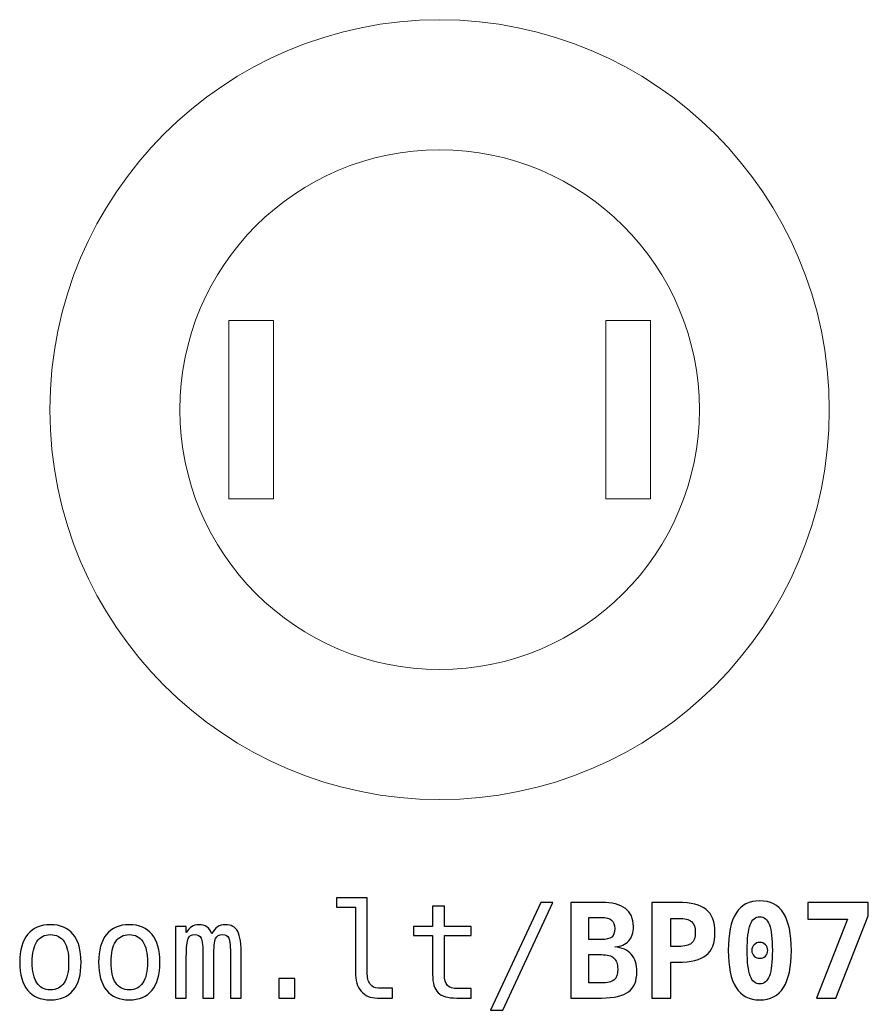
# Model space of a CAD drawing. Header units: centimetres. Extents: x -11.32 to -9.68, y -15.66 to -13.49.
# Drawn here: x -11.066 to -9.923, y -15.659 to -14.325 of the extents above; entities that cross this region are included whole.
import ezdxf

# ---------------------------------------------------------------- set-up
doc = ezdxf.new("R2010")
doc.units = ezdxf.units.CM
doc.header["$MEASUREMENT"] = 0
doc.layers.add('Layer 1', color=7, linetype='Continuous')

msp = doc.modelspace()

# ---------------------------------------------------------------- linework, layer by layer
at = {"layer": 'Layer 1', "lineweight": 20}
for points in [[(-10.784, -14.97001), (-10.724, -14.97001), (-10.724, -14.73001), (-10.784, -14.73001), (-10.784, -14.97001)], [(-10.276, -14.97002), (-10.216, -14.97002), (-10.216, -14.73002), (-10.276, -14.73002), (-10.276, -14.97002)]]:
    msp.add_lwpolyline(points, close=True, dxfattribs=at)
at = {"layer": 'Layer 1', "color": 250, "lineweight": 20}
for major_axis in [(0, 0.525), (0, 0.35)]:
    msp.add_ellipse((-10.5, -14.85), major_axis=major_axis, ratio=1, dxfattribs=at)
at = {"layer": 'Layer 1', "color": 250}
for points, knots in [([(-10.59763, -15.60735), (-10.59763, -15.61446), (-10.59633, -15.61981), (-10.59372, -15.62343), (-10.59372, -15.62343), (-10.5911, -15.62704), (-10.58725, -15.62886), (-10.58213, -15.62886), (-10.58213, -15.62886), (-10.58213, -15.62886), (-10.56361, -15.62886), (-10.56361, -15.62886), (-10.56361, -15.62886), (-10.56361, -15.62886), (-10.56361, -15.6423), (-10.56361, -15.6423), (-10.56361, -15.6423), (-10.56361, -15.6423), (-10.58366, -15.6423), (-10.58366, -15.6423), (-10.58366, -15.6423), (-10.59316, -15.6423), (-10.60048, -15.63924), (-10.60568, -15.63316), (-10.60568, -15.63316), (-10.61088, -15.62707), (-10.61347, -15.61846), (-10.61347, -15.60735), (-10.61347, -15.60735), (-10.61347, -15.60735), (-10.61347, -15.51974), (-10.61347, -15.51974), (-10.61347, -15.51974), (-10.61347, -15.51974), (-10.63887, -15.51974), (-10.63887, -15.51974), (-10.63887, -15.51974), (-10.63887, -15.51974), (-10.63887, -15.50733), (-10.63887, -15.50733), (-10.63887, -15.50733), (-10.63887, -15.50733), (-10.59763, -15.50733), (-10.59763, -15.50733), (-10.59763, -15.50733), (-10.59763, -15.50733), (-10.59763, -15.60735), (-10.59763, -15.60735)], [0, 0, 0, 0, 0.0833333, 0.0833333, 0.0833333, 0.0833333, 0.1666667, 0.1666667, 0.1666667, 0.1666667, 0.25, 0.25, 0.25, 0.25, 0.3333333, 0.3333333, 0.3333333, 0.3333333, 0.4166667, 0.4166667, 0.4166667, 0.4166667, 0.5, 0.5, 0.5, 0.5, 0.5833333, 0.5833333, 0.5833333, 0.5833333, 0.6666667, 0.6666667, 0.6666667, 0.6666667, 0.75, 0.75, 0.75, 0.75, 0.8333333, 0.8333333, 0.8333333, 0.8333333, 0.9166667, 0.9166667, 0.9166667, 0.9166667, 1, 1, 1, 1]), ([(-10.49358, -15.51844), (-10.49358, -15.51844), (-10.49358, -15.54584), (-10.49358, -15.54584), (-10.49358, -15.54584), (-10.49358, -15.54584), (-10.45757, -15.54584), (-10.45757, -15.54584), (-10.45757, -15.54584), (-10.45757, -15.54584), (-10.45757, -15.55816), (-10.45757, -15.55816), (-10.45757, -15.55816), (-10.45757, -15.55816), (-10.49358, -15.55816), (-10.49358, -15.55816), (-10.49358, -15.55816), (-10.49358, -15.55816), (-10.49358, -15.61052), (-10.49358, -15.61052), (-10.49358, -15.61052), (-10.49358, -15.61763), (-10.49223, -15.6226), (-10.48953, -15.6254), (-10.48953, -15.6254), (-10.48682, -15.62822), (-10.48212, -15.62963), (-10.47541, -15.62963), (-10.47541, -15.62963), (-10.47541, -15.62963), (-10.45757, -15.62963), (-10.45757, -15.62963), (-10.45757, -15.62963), (-10.45757, -15.62963), (-10.45757, -15.6423), (-10.45757, -15.6423), (-10.45757, -15.6423), (-10.45757, -15.6423), (-10.47694, -15.6423), (-10.47694, -15.6423), (-10.47694, -15.6423), (-10.48885, -15.6423), (-10.49723, -15.63992), (-10.50211, -15.63516), (-10.50211, -15.63516), (-10.50699, -15.63039), (-10.50943, -15.62216), (-10.50943, -15.61052), (-10.50943, -15.61052), (-10.50943, -15.61052), (-10.50943, -15.55816), (-10.50943, -15.55816), (-10.50943, -15.55816), (-10.50943, -15.55816), (-10.53518, -15.55816), (-10.53518, -15.55816), (-10.53518, -15.55816), (-10.53518, -15.55816), (-10.53518, -15.54584), (-10.53518, -15.54584), (-10.53518, -15.54584), (-10.53518, -15.54584), (-10.50943, -15.54584), (-10.50943, -15.54584), (-10.50943, -15.54584), (-10.50943, -15.54584), (-10.50943, -15.51844), (-10.50943, -15.51844), (-10.50943, -15.51844), (-10.50943, -15.51844), (-10.49358, -15.51844), (-10.49358, -15.51844)], [0, 0, 0, 0, 0.0555556, 0.0555556, 0.0555556, 0.0555556, 0.1111111, 0.1111111, 0.1111111, 0.1111111, 0.1666667, 0.1666667, 0.1666667, 0.1666667, 0.2222222, 0.2222222, 0.2222222, 0.2222222, 0.2777778, 0.2777778, 0.2777778, 0.2777778, 0.3333333, 0.3333333, 0.3333333, 0.3333333, 0.3888889, 0.3888889, 0.3888889, 0.3888889, 0.4444444, 0.4444444, 0.4444444, 0.4444444, 0.5, 0.5, 0.5, 0.5, 0.5555556, 0.5555556, 0.5555556, 0.5555556, 0.6111111, 0.6111111, 0.6111111, 0.6111111, 0.6666667, 0.6666667, 0.6666667, 0.6666667, 0.7222222, 0.7222222, 0.7222222, 0.7222222, 0.7777778, 0.7777778, 0.7777778, 0.7777778, 0.8333333, 0.8333333, 0.8333333, 0.8333333, 0.8888889, 0.8888889, 0.8888889, 0.8888889, 0.9444444, 0.9444444, 0.9444444, 0.9444444, 1, 1, 1, 1]), ([(-10.3637, -15.51371), (-10.3637, -15.51371), (-10.34732, -15.51371), (-10.34732, -15.51371), (-10.34732, -15.51371), (-10.34732, -15.51371), (-10.41503, -15.65867), (-10.41503, -15.65867), (-10.41503, -15.65867), (-10.41503, -15.65867), (-10.43149, -15.65867), (-10.43149, -15.65867), (-10.43149, -15.65867), (-10.43149, -15.65867), (-10.3637, -15.51371), (-10.3637, -15.51371)], [0, 0, 0, 0, 0.25, 0.25, 0.25, 0.25, 0.5, 0.5, 0.5, 0.5, 0.75, 0.75, 0.75, 0.75, 1, 1, 1, 1]), ([(-10.32333, -15.51354), (-10.32333, -15.51354), (-10.28191, -15.51354), (-10.28191, -15.51354), (-10.28191, -15.51354), (-10.26759, -15.51354), (-10.25686, -15.51624), (-10.24966, -15.52168), (-10.24966, -15.52168), (-10.24246, -15.52709), (-10.23884, -15.5352), (-10.23884, -15.54599), (-10.23884, -15.54599), (-10.23884, -15.55428), (-10.24096, -15.56072), (-10.24522, -15.56536), (-10.24522, -15.56536), (-10.24945, -15.57004), (-10.25568, -15.57271), (-10.26389, -15.57348), (-10.26389, -15.57348), (-10.25407, -15.57445), (-10.24669, -15.57774), (-10.24172, -15.58339), (-10.24172, -15.58339), (-10.23675, -15.589), (-10.23428, -15.59688), (-10.23428, -15.60699), (-10.23428, -15.60699), (-10.23428, -15.6194), (-10.23802, -15.62837), (-10.24548, -15.63395), (-10.24548, -15.63395), (-10.25295, -15.63951), (-10.26509, -15.6423), (-10.28191, -15.6423), (-10.28191, -15.6423), (-10.28191, -15.6423), (-10.32333, -15.6423), (-10.32333, -15.6423), (-10.32333, -15.6423), (-10.32333, -15.6423), (-10.32333, -15.51354), (-10.32333, -15.51354)], [0, 0, 0, 0, 0.0909091, 0.0909091, 0.0909091, 0.0909091, 0.1818182, 0.1818182, 0.1818182, 0.1818182, 0.2727273, 0.2727273, 0.2727273, 0.2727273, 0.3636364, 0.3636364, 0.3636364, 0.3636364, 0.4545455, 0.4545455, 0.4545455, 0.4545455, 0.5454545, 0.5454545, 0.5454545, 0.5454545, 0.6363636, 0.6363636, 0.6363636, 0.6363636, 0.7272727, 0.7272727, 0.7272727, 0.7272727, 0.8181818, 0.8181818, 0.8181818, 0.8181818, 0.9090909, 0.9090909, 0.9090909, 0.9090909, 1, 1, 1, 1]), ([(-10.21394, -15.51371), (-10.21394, -15.51371), (-10.17904, -15.51371), (-10.17904, -15.51371), (-10.17904, -15.51371), (-10.16131, -15.51371), (-10.14855, -15.51686), (-10.14076, -15.52318), (-10.14076, -15.52318), (-10.13297, -15.5295), (-10.12909, -15.53976), (-10.12909, -15.55393), (-10.12909, -15.55393), (-10.12909, -15.5681), (-10.13297, -15.57836), (-10.14076, -15.58468), (-10.14076, -15.58468), (-10.14855, -15.591), (-10.16131, -15.59415), (-10.17904, -15.59415), (-10.17904, -15.59415), (-10.17904, -15.59415), (-10.18854, -15.59415), (-10.18854, -15.59415), (-10.18854, -15.59415), (-10.18854, -15.59415), (-10.18854, -15.6423), (-10.18854, -15.6423), (-10.18854, -15.6423), (-10.18854, -15.6423), (-10.21394, -15.6423), (-10.21394, -15.6423), (-10.21394, -15.6423), (-10.21394, -15.6423), (-10.21394, -15.51371), (-10.21394, -15.51371)], [0, 0, 0, 0, 0.1111111, 0.1111111, 0.1111111, 0.1111111, 0.2222222, 0.2222222, 0.2222222, 0.2222222, 0.3333333, 0.3333333, 0.3333333, 0.3333333, 0.4444444, 0.4444444, 0.4444444, 0.4444444, 0.5555556, 0.5555556, 0.5555556, 0.5555556, 0.6666667, 0.6666667, 0.6666667, 0.6666667, 0.7777778, 0.7777778, 0.7777778, 0.7777778, 0.8888889, 0.8888889, 0.8888889, 0.8888889, 1, 1, 1, 1]), ([(-10.11113, -15.57812), (-10.11113, -15.55587), (-10.1076, -15.53917), (-10.10054, -15.52806), (-10.10054, -15.52806), (-10.09346, -15.51695), (-10.08285, -15.51139), (-10.06865, -15.51139), (-10.06865, -15.51139), (-10.05442, -15.51139), (-10.04378, -15.51692), (-10.03669, -15.528), (-10.03669, -15.528), (-10.02963, -15.53908), (-10.02611, -15.55581), (-10.02611, -15.57812), (-10.02611, -15.57812), (-10.02611, -15.60041), (-10.02963, -15.61711), (-10.03669, -15.62819), (-10.03669, -15.62819), (-10.04378, -15.63927), (-10.05442, -15.6448), (-10.06865, -15.6448), (-10.06865, -15.6448), (-10.08285, -15.6448), (-10.09346, -15.63924), (-10.10054, -15.62813), (-10.10054, -15.62813), (-10.1076, -15.61702), (-10.11113, -15.60035), (-10.11113, -15.57812)], [0, 0, 0, 0, 0.125, 0.125, 0.125, 0.125, 0.25, 0.25, 0.25, 0.25, 0.375, 0.375, 0.375, 0.375, 0.5, 0.5, 0.5, 0.5, 0.625, 0.625, 0.625, 0.625, 0.75, 0.75, 0.75, 0.75, 0.875, 0.875, 0.875, 0.875, 1, 1, 1, 1]), ([(-10.00388, -15.51371), (-10.00388, -15.51371), (-9.92256, -15.51371), (-9.92256, -15.51371), (-9.92256, -15.51371), (-9.92256, -15.51371), (-9.92256, -15.5317), (-9.92256, -15.5317), (-9.92256, -15.5317), (-9.92256, -15.5317), (-9.96616, -15.6423), (-9.96616, -15.6423), (-9.96616, -15.6423), (-9.96616, -15.6423), (-9.99209, -15.6423), (-9.99209, -15.6423), (-9.99209, -15.6423), (-9.99209, -15.6423), (-9.95023, -15.53611), (-9.95023, -15.53611), (-9.95023, -15.53611), (-9.95023, -15.53611), (-10.00388, -15.53611), (-10.00388, -15.53611), (-10.00388, -15.53611), (-10.00388, -15.53611), (-10.00388, -15.51371), (-10.00388, -15.51371)], [0, 0, 0, 0, 0.1428571, 0.1428571, 0.1428571, 0.1428571, 0.2857143, 0.2857143, 0.2857143, 0.2857143, 0.4285714, 0.4285714, 0.4285714, 0.4285714, 0.5714286, 0.5714286, 0.5714286, 0.5714286, 0.7142857, 0.7142857, 0.7142857, 0.7142857, 0.8571429, 0.8571429, 0.8571429, 0.8571429, 1, 1, 1, 1]), ([(-10.29878, -15.53376), (-10.29878, -15.53376), (-10.29878, -15.56366), (-10.29878, -15.56366), (-10.29878, -15.56366), (-10.29878, -15.56366), (-10.28191, -15.56366), (-10.28191, -15.56366), (-10.28191, -15.56366), (-10.27547, -15.56366), (-10.27088, -15.56251), (-10.26815, -15.56022), (-10.26815, -15.56022), (-10.26542, -15.55793), (-10.26406, -15.55413), (-10.26406, -15.54884), (-10.26406, -15.54884), (-10.26406, -15.54355), (-10.26544, -15.53973), (-10.26824, -15.53735), (-10.26824, -15.53735), (-10.27103, -15.53497), (-10.27559, -15.53376), (-10.28191, -15.53376), (-10.28191, -15.53376), (-10.28191, -15.53376), (-10.29878, -15.53376), (-10.29878, -15.53376)], [0, 0, 0, 0, 0.1428571, 0.1428571, 0.1428571, 0.1428571, 0.2857143, 0.2857143, 0.2857143, 0.2857143, 0.4285714, 0.4285714, 0.4285714, 0.4285714, 0.5714286, 0.5714286, 0.5714286, 0.5714286, 0.7142857, 0.7142857, 0.7142857, 0.7142857, 0.8571429, 0.8571429, 0.8571429, 0.8571429, 1, 1, 1, 1]), ([(-10.18854, -15.53508), (-10.18854, -15.53508), (-10.18854, -15.57277), (-10.18854, -15.57277), (-10.18854, -15.57277), (-10.18854, -15.57277), (-10.1781, -15.57277), (-10.1781, -15.57277), (-10.1781, -15.57277), (-10.16978, -15.57277), (-10.16393, -15.57136), (-10.16058, -15.56857), (-10.16058, -15.56857), (-10.1572, -15.56575), (-10.15552, -15.56087), (-10.15552, -15.55393), (-10.15552, -15.55393), (-10.15552, -15.54699), (-10.1572, -15.54211), (-10.16058, -15.53929), (-10.16058, -15.53929), (-10.16393, -15.5365), (-10.16978, -15.53508), (-10.1781, -15.53508), (-10.1781, -15.53508), (-10.1781, -15.53508), (-10.18854, -15.53508), (-10.18854, -15.53508)], [0, 0, 0, 0, 0.1428571, 0.1428571, 0.1428571, 0.1428571, 0.2857143, 0.2857143, 0.2857143, 0.2857143, 0.4285714, 0.4285714, 0.4285714, 0.4285714, 0.5714286, 0.5714286, 0.5714286, 0.5714286, 0.7142857, 0.7142857, 0.7142857, 0.7142857, 0.8571429, 0.8571429, 0.8571429, 0.8571429, 1, 1, 1, 1]), ([(-10.06865, -15.53291), (-10.07453, -15.53291), (-10.07879, -15.5365), (-10.08149, -15.54367), (-10.08149, -15.54367), (-10.0842, -15.55087), (-10.08555, -15.56234), (-10.08555, -15.57812), (-10.08555, -15.57812), (-10.08555, -15.59388), (-10.0842, -15.60532), (-10.08149, -15.61252), (-10.08149, -15.61252), (-10.07879, -15.61969), (-10.07453, -15.62328), (-10.06865, -15.62328), (-10.06865, -15.62328), (-10.06274, -15.62328), (-10.05844, -15.61969), (-10.05574, -15.61252), (-10.05574, -15.61252), (-10.05304, -15.60532), (-10.05168, -15.59388), (-10.05168, -15.57812), (-10.05168, -15.57812), (-10.05168, -15.56234), (-10.05304, -15.55087), (-10.05574, -15.54367), (-10.05574, -15.54367), (-10.05844, -15.5365), (-10.06274, -15.53291), (-10.06865, -15.53291)], [0, 0, 0, 0, 0.125, 0.125, 0.125, 0.125, 0.25, 0.25, 0.25, 0.25, 0.375, 0.375, 0.375, 0.375, 0.5, 0.5, 0.5, 0.5, 0.625, 0.625, 0.625, 0.625, 0.75, 0.75, 0.75, 0.75, 0.875, 0.875, 0.875, 0.875, 1, 1, 1, 1]), ([(-11.02436, -15.54352), (-11.01098, -15.54352), (-11.00075, -15.54784), (-10.99366, -15.55652), (-10.99366, -15.55652), (-10.98658, -15.56519), (-10.98302, -15.57774), (-10.98302, -15.59415), (-10.98302, -15.59415), (-10.98302, -15.61064), (-10.98655, -15.62319), (-10.99361, -15.63183), (-10.99361, -15.63183), (-11.00069, -15.64048), (-11.01092, -15.6448), (-11.02436, -15.6448), (-11.02436, -15.6448), (-11.03776, -15.6448), (-11.04796, -15.64048), (-11.05505, -15.63183), (-11.05505, -15.63183), (-11.0621, -15.62319), (-11.06563, -15.61064), (-11.06563, -15.59415), (-11.06563, -15.59415), (-11.06563, -15.57774), (-11.0621, -15.56519), (-11.05505, -15.55652), (-11.05505, -15.55652), (-11.04796, -15.54784), (-11.03776, -15.54352), (-11.02436, -15.54352)], [0, 0, 0, 0, 0.125, 0.125, 0.125, 0.125, 0.25, 0.25, 0.25, 0.25, 0.375, 0.375, 0.375, 0.375, 0.5, 0.5, 0.5, 0.5, 0.625, 0.625, 0.625, 0.625, 0.75, 0.75, 0.75, 0.75, 0.875, 0.875, 0.875, 0.875, 1, 1, 1, 1]), ([(-10.91817, -15.54352), (-10.90479, -15.54352), (-10.89456, -15.54784), (-10.88747, -15.55652), (-10.88747, -15.55652), (-10.88039, -15.56519), (-10.87683, -15.57774), (-10.87683, -15.59415), (-10.87683, -15.59415), (-10.87683, -15.61064), (-10.88036, -15.62319), (-10.88742, -15.63183), (-10.88742, -15.63183), (-10.8945, -15.64048), (-10.90473, -15.6448), (-10.91817, -15.6448), (-10.91817, -15.6448), (-10.93157, -15.6448), (-10.94177, -15.64048), (-10.94886, -15.63183), (-10.94886, -15.63183), (-10.95591, -15.62319), (-10.95944, -15.61064), (-10.95944, -15.59415), (-10.95944, -15.59415), (-10.95944, -15.57774), (-10.95591, -15.56519), (-10.94886, -15.55652), (-10.94886, -15.55652), (-10.94177, -15.54784), (-10.93157, -15.54352), (-10.91817, -15.54352)], [0, 0, 0, 0, 0.125, 0.125, 0.125, 0.125, 0.25, 0.25, 0.25, 0.25, 0.375, 0.375, 0.375, 0.375, 0.5, 0.5, 0.5, 0.5, 0.625, 0.625, 0.625, 0.625, 0.75, 0.75, 0.75, 0.75, 0.875, 0.875, 0.875, 0.875, 1, 1, 1, 1]), ([(-10.80683, -15.55566), (-10.80489, -15.55152), (-10.80239, -15.54846), (-10.79936, -15.54649), (-10.79936, -15.54649), (-10.79637, -15.54452), (-10.79272, -15.54352), (-10.78849, -15.54352), (-10.78849, -15.54352), (-10.78073, -15.54352), (-10.77526, -15.54652), (-10.77208, -15.55252), (-10.77208, -15.55252), (-10.76888, -15.55851), (-10.76729, -15.5698), (-10.76729, -15.58641), (-10.76729, -15.58641), (-10.76729, -15.58641), (-10.76729, -15.6423), (-10.76729, -15.6423), (-10.76729, -15.6423), (-10.76729, -15.6423), (-10.78175, -15.6423), (-10.78175, -15.6423), (-10.78175, -15.6423), (-10.78175, -15.6423), (-10.78175, -15.58709), (-10.78175, -15.58709), (-10.78175, -15.58709), (-10.78175, -15.57348), (-10.78252, -15.56504), (-10.78405, -15.56172), (-10.78405, -15.56172), (-10.78555, -15.55843), (-10.78834, -15.55678), (-10.79237, -15.55678), (-10.79237, -15.55678), (-10.79695, -15.55678), (-10.8001, -15.55854), (-10.8018, -15.56207), (-10.8018, -15.56207), (-10.80348, -15.5656), (-10.80433, -15.57395), (-10.80433, -15.58709), (-10.80433, -15.58709), (-10.80433, -15.58709), (-10.80433, -15.6423), (-10.80433, -15.6423), (-10.80433, -15.6423), (-10.80433, -15.6423), (-10.8188, -15.6423), (-10.8188, -15.6423), (-10.8188, -15.6423), (-10.8188, -15.6423), (-10.8188, -15.58709), (-10.8188, -15.58709), (-10.8188, -15.58709), (-10.8188, -15.5733), (-10.81962, -15.56481), (-10.82127, -15.5616), (-10.82127, -15.5616), (-10.82288, -15.5584), (-10.82582, -15.55678), (-10.83009, -15.55678), (-10.83009, -15.55678), (-10.83429, -15.55678), (-10.8372, -15.55854), (-10.83882, -15.56207), (-10.83882, -15.56207), (-10.84046, -15.5656), (-10.84129, -15.57395), (-10.84129, -15.58709), (-10.84129, -15.58709), (-10.84129, -15.58709), (-10.84129, -15.6423), (-10.84129, -15.6423), (-10.84129, -15.6423), (-10.84129, -15.6423), (-10.85566, -15.6423), (-10.85566, -15.6423), (-10.85566, -15.6423), (-10.85566, -15.6423), (-10.85566, -15.54584), (-10.85566, -15.54584), (-10.85566, -15.54584), (-10.85566, -15.54584), (-10.84129, -15.54584), (-10.84129, -15.54584), (-10.84129, -15.54584), (-10.84129, -15.54584), (-10.84129, -15.5541), (-10.84129, -15.5541), (-10.84129, -15.5541), (-10.8394, -15.55067), (-10.83702, -15.54805), (-10.83417, -15.54623), (-10.83417, -15.54623), (-10.83135, -15.54443), (-10.82812, -15.54352), (-10.8245, -15.54352), (-10.8245, -15.54352), (-10.82012, -15.54352), (-10.8165, -15.54452), (-10.81359, -15.54652), (-10.81359, -15.54652), (-10.81068, -15.54855), (-10.80845, -15.55158), (-10.80683, -15.55566)], [0, 0, 0, 0, 0.037037, 0.037037, 0.037037, 0.037037, 0.0740741, 0.0740741, 0.0740741, 0.0740741, 0.1111111, 0.1111111, 0.1111111, 0.1111111, 0.1481481, 0.1481481, 0.1481481, 0.1481481, 0.1851852, 0.1851852, 0.1851852, 0.1851852, 0.2222222, 0.2222222, 0.2222222, 0.2222222, 0.2592593, 0.2592593, 0.2592593, 0.2592593, 0.2962963, 0.2962963, 0.2962963, 0.2962963, 0.3333333, 0.3333333, 0.3333333, 0.3333333, 0.3703704, 0.3703704, 0.3703704, 0.3703704, 0.4074074, 0.4074074, 0.4074074, 0.4074074, 0.4444444, 0.4444444, 0.4444444, 0.4444444, 0.4814815, 0.4814815, 0.4814815, 0.4814815, 0.5185185, 0.5185185, 0.5185185, 0.5185185, 0.5555556, 0.5555556, 0.5555556, 0.5555556, 0.5925926, 0.5925926, 0.5925926, 0.5925926, 0.6296296, 0.6296296, 0.6296296, 0.6296296, 0.6666667, 0.6666667, 0.6666667, 0.6666667, 0.7037037, 0.7037037, 0.7037037, 0.7037037, 0.7407407, 0.7407407, 0.7407407, 0.7407407, 0.7777778, 0.7777778, 0.7777778, 0.7777778, 0.8148148, 0.8148148, 0.8148148, 0.8148148, 0.8518519, 0.8518519, 0.8518519, 0.8518519, 0.8888889, 0.8888889, 0.8888889, 0.8888889, 0.9259259, 0.9259259, 0.9259259, 0.9259259, 0.962963, 0.962963, 0.962963, 0.962963, 1, 1, 1, 1]), ([(-11.02436, -15.55696), (-11.03241, -15.55696), (-11.0385, -15.56007), (-11.04264, -15.56633), (-11.04264, -15.56633), (-11.04679, -15.5726), (-11.04884, -15.58189), (-11.04884, -15.59415), (-11.04884, -15.59415), (-11.04884, -15.60638), (-11.04679, -15.61564), (-11.04264, -15.62193), (-11.04264, -15.62193), (-11.0385, -15.62822), (-11.03241, -15.63136), (-11.02436, -15.63136), (-11.02436, -15.63136), (-11.01627, -15.63136), (-11.01016, -15.62822), (-11.00601, -15.62193), (-11.00601, -15.62193), (-11.00187, -15.61564), (-10.99981, -15.60638), (-10.99981, -15.59415), (-10.99981, -15.59415), (-10.99981, -15.58189), (-11.00187, -15.5726), (-11.00601, -15.56633), (-11.00601, -15.56633), (-11.01016, -15.56007), (-11.01627, -15.55696), (-11.02436, -15.55696)], [0, 0, 0, 0, 0.125, 0.125, 0.125, 0.125, 0.25, 0.25, 0.25, 0.25, 0.375, 0.375, 0.375, 0.375, 0.5, 0.5, 0.5, 0.5, 0.625, 0.625, 0.625, 0.625, 0.75, 0.75, 0.75, 0.75, 0.875, 0.875, 0.875, 0.875, 1, 1, 1, 1]), ([(-10.91817, -15.55696), (-10.92622, -15.55696), (-10.93231, -15.56007), (-10.93645, -15.56633), (-10.93645, -15.56633), (-10.9406, -15.5726), (-10.94265, -15.58189), (-10.94265, -15.59415), (-10.94265, -15.59415), (-10.94265, -15.60638), (-10.9406, -15.61564), (-10.93645, -15.62193), (-10.93645, -15.62193), (-10.93231, -15.62822), (-10.92622, -15.63136), (-10.91817, -15.63136), (-10.91817, -15.63136), (-10.91008, -15.63136), (-10.90397, -15.62822), (-10.89982, -15.62193), (-10.89982, -15.62193), (-10.89568, -15.61564), (-10.89362, -15.60638), (-10.89362, -15.59415), (-10.89362, -15.59415), (-10.89362, -15.58189), (-10.89568, -15.5726), (-10.89982, -15.56633), (-10.89982, -15.56633), (-10.90397, -15.56007), (-10.91008, -15.55696), (-10.91817, -15.55696)], [0, 0, 0, 0, 0.125, 0.125, 0.125, 0.125, 0.25, 0.25, 0.25, 0.25, 0.375, 0.375, 0.375, 0.375, 0.5, 0.5, 0.5, 0.5, 0.625, 0.625, 0.625, 0.625, 0.75, 0.75, 0.75, 0.75, 0.875, 0.875, 0.875, 0.875, 1, 1, 1, 1]), ([(-10.07935, -15.57812), (-10.07935, -15.5751), (-10.07832, -15.57254), (-10.07623, -15.57048), (-10.07623, -15.57048), (-10.07417, -15.56839), (-10.07164, -15.56736), (-10.06865, -15.56736), (-10.06865, -15.56736), (-10.06562, -15.56736), (-10.06306, -15.56839), (-10.061, -15.57048), (-10.061, -15.57048), (-10.05892, -15.57254), (-10.05789, -15.5751), (-10.05789, -15.57812), (-10.05789, -15.57812), (-10.05789, -15.58112), (-10.05892, -15.58365), (-10.061, -15.58571), (-10.061, -15.58571), (-10.06306, -15.5878), (-10.06562, -15.58882), (-10.06865, -15.58882), (-10.06865, -15.58882), (-10.07164, -15.58882), (-10.07417, -15.5878), (-10.07623, -15.58577), (-10.07623, -15.58577), (-10.07832, -15.58374), (-10.07935, -15.58118), (-10.07935, -15.57812)], [0, 0, 0, 0, 0.125, 0.125, 0.125, 0.125, 0.25, 0.25, 0.25, 0.25, 0.375, 0.375, 0.375, 0.375, 0.5, 0.5, 0.5, 0.5, 0.625, 0.625, 0.625, 0.625, 0.75, 0.75, 0.75, 0.75, 0.875, 0.875, 0.875, 0.875, 1, 1, 1, 1]), ([(-10.29878, -15.58389), (-10.29878, -15.58389), (-10.29878, -15.62199), (-10.29878, -15.62199), (-10.29878, -15.62199), (-10.29878, -15.62199), (-10.28191, -15.62199), (-10.28191, -15.62199), (-10.28191, -15.62199), (-10.27379, -15.62199), (-10.26815, -15.6206), (-10.26489, -15.61784), (-10.26489, -15.61784), (-10.26165, -15.61508), (-10.26004, -15.61029), (-10.26004, -15.60346), (-10.26004, -15.60346), (-10.26004, -15.5965), (-10.26174, -15.5915), (-10.26512, -15.58844), (-10.26512, -15.58844), (-10.2685, -15.58541), (-10.27409, -15.58389), (-10.28191, -15.58389), (-10.28191, -15.58389), (-10.28191, -15.58389), (-10.29878, -15.58389), (-10.29878, -15.58389)], [0, 0, 0, 0, 0.1428571, 0.1428571, 0.1428571, 0.1428571, 0.2857143, 0.2857143, 0.2857143, 0.2857143, 0.4285714, 0.4285714, 0.4285714, 0.4285714, 0.5714286, 0.5714286, 0.5714286, 0.5714286, 0.7142857, 0.7142857, 0.7142857, 0.7142857, 0.8571429, 0.8571429, 0.8571429, 0.8571429, 1, 1, 1, 1]), ([(-10.71672, -15.61602), (-10.71672, -15.61602), (-10.69503, -15.61602), (-10.69503, -15.61602), (-10.69503, -15.61602), (-10.69503, -15.61602), (-10.69503, -15.6423), (-10.69503, -15.6423), (-10.69503, -15.6423), (-10.69503, -15.6423), (-10.71672, -15.6423), (-10.71672, -15.6423), (-10.71672, -15.6423), (-10.71672, -15.6423), (-10.71672, -15.61602), (-10.71672, -15.61602)], [0, 0, 0, 0, 0.25, 0.25, 0.25, 0.25, 0.5, 0.5, 0.5, 0.5, 0.75, 0.75, 0.75, 0.75, 1, 1, 1, 1])]:
    msp.add_open_spline(points, degree=3, knots=knots, dxfattribs=at)

doc.saveas('drawing.dxf')
